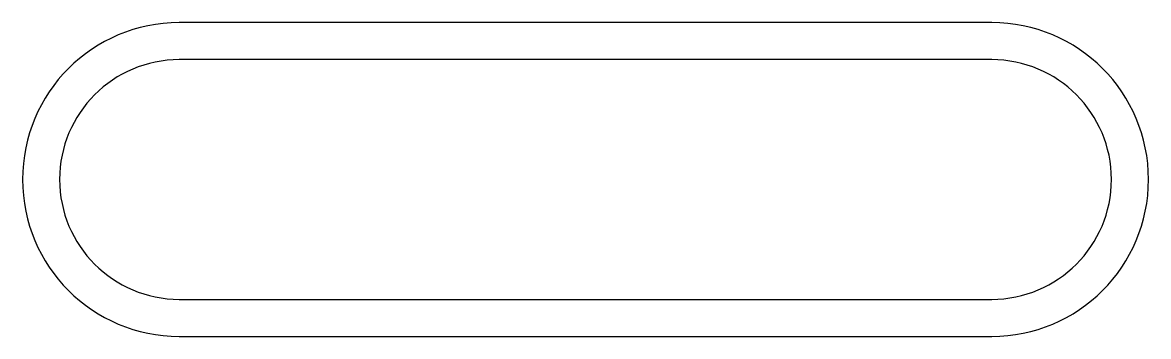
# Model space of a CAD drawing. Extents: x 133.6 to 173.1, y 218.2 to 229.2.
import ezdxf

# ---------------------------------------------------------------- set-up
doc = ezdxf.new("R2010")
doc.units = 0
doc.header["$LTSCALE"] = 15
doc.layers.get('0').update_dxf_attribs({"linetype": 'CONTINUOUS'})

msp = doc.modelspace()

# ---------------------------------------------------------------- linework, layer by layer
at = {"color": 0}
for points in [[(139.121, 218.193), (167.621, 218.193, 1), (167.621, 229.193), (139.121, 229.193, 1)], [(139.121, 219.493), (167.621, 219.493, 1), (167.621, 227.893), (139.121, 227.893, 1)]]:
    msp.add_lwpolyline(points, format="xyb", close=True, dxfattribs=at)

doc.saveas('drawing.dxf')
